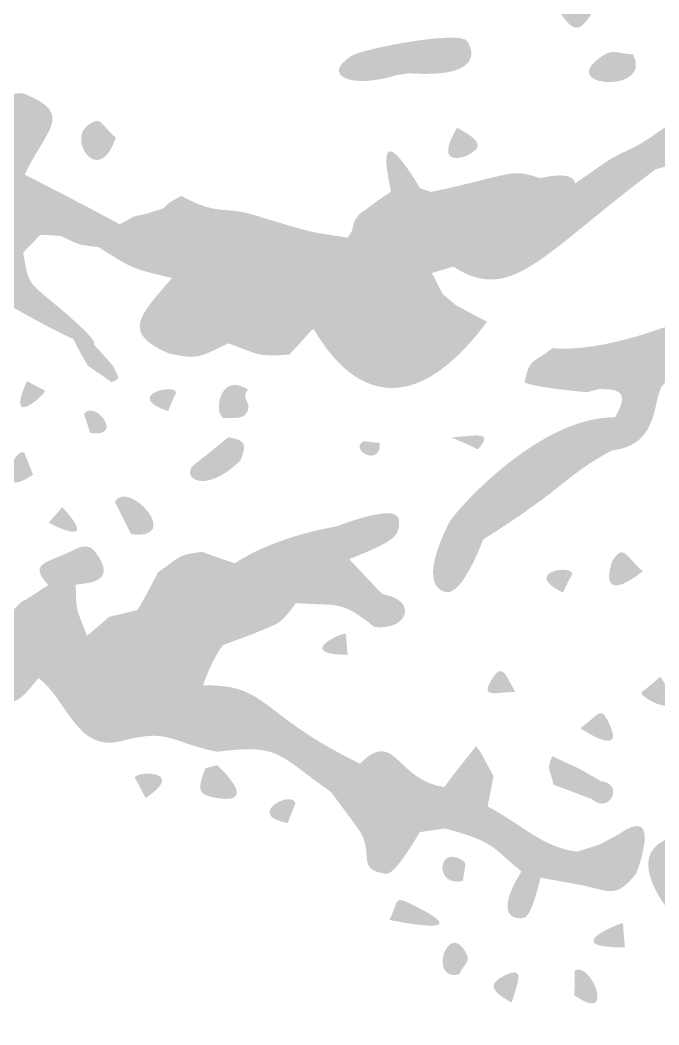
# Model space of a CAD drawing. Header units: millimetres. Extents: x 1061 to 1250, y 28 to 134.
# Drawn here: x 1089.84 to 1098.64, y 57.01 to 70.85 of the extents above; entities that cross this region are included whole.
import ezdxf

# ---------------------------------------------------------------- set-up
doc = ezdxf.new("R2010")
doc.units = ezdxf.units.MM

msp = doc.modelspace()

# ---------------------------------------------------------------- hatches: boundary and pattern name
at = {"true_color": 0x080808, "transparency": 33554687}
h = msp.add_hatch(color=18, dxfattribs=at)
edge = h.paths.add_edge_path(flags=0)
edge.add_spline(control_points=[(1097.807, 71.072), (1097.597, 70.762), (1097.525, 70.601), (1097.313, 70.903), (1097.123, 71.172), (1097.367, 71.512), (1097.807, 71.072)], knot_values=[0, 0, 0, 0, 1, 1, 1, 2, 2, 2, 2], degree=3, periodic=1)
h = msp.add_hatch(color=18, dxfattribs=at)
edge = h.paths.add_edge_path(flags=0)
edge.add_spline(control_points=[(1095.026, 70.088), (1094.404, 69.892), (1093.978, 70.082), (1094.41, 70.355), (1094.562, 70.451), (1095.88, 70.707), (1095.997, 70.562), (1096.043, 70.505), (1096.308, 70.036), (1095.203, 70.114), (1095.203, 70.114), (1095.026, 70.088), (1095.026, 70.088)], knot_values=[0, 0, 0, 0, 1, 1, 1, 2, 2, 2, 3, 3, 3, 4, 4, 4, 4], degree=3, periodic=1)
h = msp.add_hatch(color=18, dxfattribs=at)
edge = h.paths.add_edge_path(flags=0)
edge.add_spline(control_points=[(1098.286, 70.375), (1098.559, 69.844), (1097.323, 69.913), (1097.777, 70.288), (1097.999, 70.472), (1098.01, 70.392), (1098.286, 70.375)], knot_values=[0, 0, 0, 0, 1, 1, 1, 2, 2, 2, 2], degree=3, periodic=1)
h = msp.add_hatch(color=18, dxfattribs=at)
edge = h.paths.add_edge_path(flags=0)
edge.add_spline(control_points=[(1100.356, 69.859), (1100.356, 69.859), (1100.31, 69.595), (1100.31, 69.595), (1099.43, 69.235), (1099.531, 69.044), (1098.597, 68.791), (1098.612, 69.051), (1098.563, 69.032), (1098.317, 69.102), (1099.333, 69.688), (1099.238, 70.2), (1100.356, 69.859)], knot_values=[0, 0, 0, 0, 1, 1, 1, 2, 2, 2, 3, 3, 3, 4, 4, 4, 4], degree=3, periodic=1)
h = msp.add_hatch(color=18, dxfattribs=at)
edge = h.paths.add_edge_path(flags=0)
edge.add_spline(control_points=[(1089.109, 69.438), (1089.691, 69.924), (1089.876, 69.844), (1089.943, 69.815), (1090.579, 69.54), (1090.209, 69.351), (1089.908, 68.718), (1089.682, 68.628), (1089.659, 68.685), (1089.539, 68.46), (1089.539, 68.46), (1089.26, 68.378), (1089.26, 68.378), (1088.634, 68.48), (1088.532, 68.77), (1088.136, 68.247), (1088.007, 68.077), (1087.971, 68.083), (1087.952, 68.086), (1087.789, 68.111), (1087.935, 68.278), (1087.771, 68.304), (1087.771, 68.304), (1087.809, 68.597), (1087.809, 68.597), (1087.809, 68.597), (1087.674, 68.895), (1087.674, 68.895), (1087.674, 68.895), (1087.967, 69.244), (1087.967, 69.244), (1087.967, 69.244), (1088.117, 69.337), (1088.117, 69.337), (1088.505, 69.148), (1089.012, 68.99), (1089.091, 68.965), (1089.091, 68.965), (1089.23, 69.103), (1089.23, 69.103), (1089.299, 69.306), (1089.265, 69.288), (1089.109, 69.438)], knot_values=[0, 0, 0, 0, 1, 1, 1, 2, 2, 2, 3, 3, 3, 4, 4, 4, 5, 5, 5, 6, 6, 6, 7, 7, 7, 8, 8, 8, 9, 9, 9, 10, 10, 10, 11, 11, 11, 12, 12, 12, 13, 13, 13, 14, 14, 14, 14], degree=3, periodic=1)
h = msp.add_hatch(color=18, dxfattribs=at)
edge = h.paths.add_edge_path(flags=0)
edge.add_spline(control_points=[(1095.349, 68.534), (1095.349, 68.534), (1094.953, 68.484), (1094.953, 68.484), (1094.684, 69.686), (1095.334, 68.563), (1095.349, 68.534)], knot_values=[0, 0, 0, 0, 1, 1, 1, 2, 2, 2, 2], degree=3, periodic=1)
h = msp.add_hatch(color=18, dxfattribs=at)
edge = h.paths.add_edge_path(flags=0)
edge.add_spline(control_points=[(1091.163, 69.228), (1090.929, 68.538), (1090.507, 69.19), (1090.766, 69.388), (1090.974, 69.548), (1090.948, 69.404), (1091.163, 69.228)], knot_values=[0, 0, 0, 0, 1, 1, 1, 2, 2, 2, 2], degree=3, periodic=1)
h = msp.add_hatch(color=18, dxfattribs=at)
edge = h.paths.add_edge_path(flags=0)
edge.add_spline(control_points=[(1095.862, 69.366), (1096.143, 69.209), (1096.268, 69.103), (1095.985, 68.976), (1095.955, 68.962), (1095.536, 68.809), (1095.862, 69.366)], knot_values=[0, 0, 0, 0, 1, 1, 1, 2, 2, 2, 2], degree=3, periodic=1)
h = msp.add_hatch(color=18, dxfattribs=at)
edge = h.paths.add_edge_path(flags=0)
edge.add_spline(control_points=[(1098.317, 69.102), (1098.563, 69.032), (1098.612, 69.051), (1098.597, 68.791), (1097.032, 67.629), (1096.62, 66.924), (1095.811, 67.451), (1096.738, 67.885), (1096.683, 67.937), (1097.488, 68.597), (1097.908, 68.88), (1097.869, 68.898), (1098.317, 69.102)], knot_values=[0, 0, 0, 0, 1, 1, 1, 2, 2, 2, 3, 3, 3, 4, 4, 4, 4], degree=3, periodic=1)
h = msp.add_hatch(color=18, dxfattribs=at)
edge = h.paths.add_edge_path(flags=0)
edge.add_spline(control_points=[(1097.488, 68.597), (1096.683, 67.937), (1096.738, 67.885), (1095.811, 67.451), (1095.811, 67.451), (1095.515, 67.363), (1095.515, 67.363), (1095.265, 67.347), (1095.286, 67.332), (1095.057, 67.215), (1095.057, 67.215), (1094.862, 67.498), (1094.862, 67.498), (1094.542, 67.604), (1094.587, 67.627), (1094.354, 67.851), (1094.473, 67.993), (1094.386, 68.019), (1094.508, 68.164), (1094.526, 68.185), (1094.508, 68.164), (1094.779, 68.367), (1094.975, 67.885), (1095.099, 68.08), (1095.339, 68.044), (1095.339, 68.044), (1095.573, 67.996), (1095.573, 67.996), (1095.573, 67.996), (1095.84, 68.12), (1095.84, 68.12), (1096.255, 68.336), (1096.278, 68.233), (1096.672, 68.447), (1096.672, 68.447), (1096.837, 68.544), (1096.837, 68.544), (1096.837, 68.544), (1097.001, 68.668), (1097.001, 68.668), (1097.501, 68.786), (1097.479, 68.599), (1097.488, 68.597)], knot_values=[0, 0, 0, 0, 1, 1, 1, 2, 2, 2, 3, 3, 3, 4, 4, 4, 5, 5, 5, 6, 6, 6, 7, 7, 7, 8, 8, 8, 9, 9, 9, 10, 10, 10, 11, 11, 11, 12, 12, 12, 13, 13, 13, 14, 14, 14, 14], degree=3, periodic=1)
h = msp.add_hatch(color=18, dxfattribs=at)
edge = h.paths.add_edge_path(flags=0)
edge.add_spline(control_points=[(1095.501, 68.479), (1096.614, 68.714), (1096.601, 68.816), (1097.001, 68.668), (1097.001, 68.668), (1096.837, 68.544), (1096.837, 68.544), (1096.837, 68.544), (1096.672, 68.447), (1096.672, 68.447), (1096.278, 68.233), (1096.255, 68.336), (1095.84, 68.12), (1095.84, 68.12), (1095.573, 67.996), (1095.573, 67.996), (1095.573, 67.996), (1095.339, 68.044), (1095.339, 68.044), (1095.339, 68.044), (1095.501, 68.479), (1095.501, 68.479)], knot_values=[0, 0, 0, 0, 1, 1, 1, 2, 2, 2, 3, 3, 3, 4, 4, 4, 5, 5, 5, 6, 6, 6, 7, 7, 7, 7], degree=3, periodic=1)
h = msp.add_hatch(color=18, dxfattribs=at)
edge = h.paths.add_edge_path(flags=0)
edge.add_spline(control_points=[(1089.908, 68.718), (1090.013, 68.665), (1090.567, 68.385), (1091.22, 68.033), (1091.22, 68.033), (1091.413, 67.953), (1091.413, 67.953), (1091.194, 67.767), (1091.217, 67.727), (1090.921, 67.721), (1090.651, 67.752), (1090.678, 67.742), (1090.405, 67.874), (1090.259, 67.98), (1090.266, 67.983), (1090.124, 67.889), (1090.124, 67.889), (1089.888, 67.645), (1089.888, 67.645), (1089.888, 67.645), (1089.63, 67.654), (1089.63, 67.654), (1089.63, 67.654), (1089.56, 67.703), (1089.56, 67.703), (1089.56, 67.742), (1089.546, 67.732), (1089.494, 68.19), (1089.492, 68.211), (1089.494, 68.19), (1089.539, 68.46), (1089.659, 68.685), (1089.682, 68.628), (1089.908, 68.718)], knot_values=[0, 0, 0, 0, 1, 1, 1, 2, 2, 2, 3, 3, 3, 4, 4, 4, 5, 5, 5, 6, 6, 6, 7, 7, 7, 8, 8, 8, 9, 9, 9, 10, 10, 10, 11, 11, 11, 11], degree=3, periodic=1)
h = msp.add_hatch(color=18, dxfattribs=at)
edge = h.paths.add_edge_path(flags=0)
edge.add_spline(control_points=[(1095.349, 68.534), (1095.349, 68.534), (1095.501, 68.479), (1095.501, 68.479), (1095.501, 68.479), (1095.339, 68.044), (1095.339, 68.044), (1095.099, 68.08), (1094.975, 67.885), (1094.779, 68.367), (1094.779, 68.367), (1094.953, 68.484), (1094.953, 68.484), (1094.953, 68.484), (1095.349, 68.534), (1095.349, 68.534)], knot_values=[0, 0, 0, 0, 1, 1, 1, 2, 2, 2, 3, 3, 3, 4, 4, 4, 5, 5, 5, 5], degree=3, periodic=1)
h = msp.add_hatch(color=18, dxfattribs=at)
edge = h.paths.add_edge_path(flags=0)
edge.add_spline(control_points=[(1091.22, 68.033), (1091.22, 68.033), (1091.408, 68.14), (1091.408, 68.14), (1091.408, 68.14), (1091.572, 68.176), (1091.572, 68.176), (1091.572, 68.176), (1091.814, 68.251), (1091.814, 68.251), (1091.814, 68.251), (1091.901, 68.334), (1091.901, 68.334), (1091.901, 68.334), (1092.066, 68.426), (1092.066, 68.426), (1092.609, 68.123), (1092.647, 68.319), (1093.215, 68.115), (1093.79, 67.947), (1093.76, 67.935), (1094.354, 67.851), (1094.587, 67.627), (1094.542, 67.604), (1094.862, 67.498), (1094.862, 67.498), (1095.057, 67.215), (1095.057, 67.215), (1094.665, 67.184), (1094.704, 67.135), (1094.361, 66.942), (1094.041, 66.91), (1093.433, 66.854), (1093.353, 66.846), (1093.114, 66.931), (1093.117, 66.924), (1093.071, 66.956), (1093.071, 66.956), (1093.01, 67.036), (1093.01, 67.036), (1093.01, 67.036), (1092.937, 67.29), (1092.937, 67.29), (1092.287, 67.693), (1092.349, 67.781), (1091.413, 67.953), (1091.413, 67.953), (1091.22, 68.033), (1091.22, 68.033)], knot_values=[0, 0, 0, 0, 1, 1, 1, 2, 2, 2, 3, 3, 3, 4, 4, 4, 5, 5, 5, 6, 6, 6, 7, 7, 7, 8, 8, 8, 9, 9, 9, 10, 10, 10, 11, 11, 11, 12, 12, 12, 13, 13, 13, 14, 14, 14, 15, 15, 15, 16, 16, 16, 16], degree=3, periodic=1)
h = msp.add_hatch(color=18, dxfattribs=at)
edge = h.paths.add_edge_path(flags=0)
edge.add_spline(control_points=[(1090.124, 67.889), (1090.266, 67.983), (1090.259, 67.98), (1090.405, 67.874), (1090.405, 67.874), (1090.124, 67.889), (1090.124, 67.889)], knot_values=[0, 0, 0, 0, 1, 1, 1, 2, 2, 2, 2], degree=3, periodic=1)
h = msp.add_hatch(color=18, dxfattribs=at)
edge = h.paths.add_edge_path(flags=0)
edge.add_spline(control_points=[(1091.413, 67.953), (1092.349, 67.781), (1092.287, 67.693), (1092.937, 67.29), (1092.937, 67.29), (1093.01, 67.036), (1093.01, 67.036), (1093.01, 67.036), (1093.071, 66.956), (1093.071, 66.956), (1093.071, 66.956), (1092.572, 66.603), (1092.572, 66.603), (1092.37, 66.761), (1092.396, 66.74), (1092.185, 66.909), (1092.079, 67.121), (1092.109, 67.118), (1091.939, 67.294), (1091.373, 67.425), (1091.4, 67.422), (1090.921, 67.721), (1091.217, 67.727), (1091.194, 67.767), (1091.413, 67.953)], knot_values=[0, 0, 0, 0, 1, 1, 1, 2, 2, 2, 3, 3, 3, 4, 4, 4, 5, 5, 5, 6, 6, 6, 7, 7, 7, 8, 8, 8, 8], degree=3, periodic=1)
h = msp.add_hatch(color=18, dxfattribs=at)
edge = h.paths.add_edge_path(flags=0)
edge.add_spline(control_points=[(1089.63, 67.654), (1089.63, 67.654), (1089.888, 67.645), (1089.888, 67.645), (1089.957, 67.229), (1089.953, 67.241), (1090.278, 66.973), (1091.91, 65.624), (1089.656, 66.942), (1089.61, 66.969), (1089.61, 66.969), (1089.572, 67.059), (1089.572, 67.059), (1089.594, 67.381), (1089.612, 67.35), (1089.63, 67.654)], knot_values=[0, 0, 0, 0, 1, 1, 1, 2, 2, 2, 3, 3, 3, 4, 4, 4, 5, 5, 5, 5], degree=3, periodic=1)
h = msp.add_hatch(color=18, dxfattribs=at)
edge = h.paths.add_edge_path(flags=0)
edge.add_spline(control_points=[(1091.125, 66.082), (1091.125, 66.082), (1091.103, 65.859), (1091.103, 65.859), (1090.772, 66.097), (1090.788, 66.069), (1090.772, 66.097), (1090.052, 67.325), (1091.109, 66.106), (1091.125, 66.082)], knot_values=[0, 0, 0, 0, 1, 1, 1, 2, 2, 2, 3, 3, 3, 3], degree=3, periodic=1)
h = msp.add_hatch(color=18, dxfattribs=at)
edge = h.paths.add_edge_path(flags=0)
edge.add_spline(control_points=[(1091.939, 67.294), (1092.109, 67.118), (1092.079, 67.121), (1092.185, 66.909), (1091.979, 66.53), (1091.993, 66.562), (1091.979, 66.53), (1091.916, 66.388), (1091.966, 66.399), (1091.901, 66.252), (1091.247, 66.532), (1091.468, 66.76), (1091.939, 67.294)], knot_values=[0, 0, 0, 0, 1, 1, 1, 2, 2, 2, 3, 3, 3, 4, 4, 4, 4], degree=3, periodic=1)
h = msp.add_hatch(color=18, dxfattribs=at)
edge = h.paths.add_edge_path(flags=0)
edge.add_spline(control_points=[(1095.515, 67.363), (1095.515, 67.363), (1095.663, 67.075), (1095.663, 67.075), (1095.663, 67.075), (1095.511, 66.925), (1095.511, 66.925), (1095.184, 66.913), (1095.167, 66.92), (1095.057, 67.215), (1095.286, 67.332), (1095.265, 67.347), (1095.515, 67.363)], knot_values=[0, 0, 0, 0, 1, 1, 1, 2, 2, 2, 3, 3, 3, 4, 4, 4, 4], degree=3, periodic=1)
h = msp.add_hatch(color=18, dxfattribs=at)
edge = h.paths.add_edge_path(flags=0)
edge.add_spline(control_points=[(1097.173, 66.327), (1097.333, 66.315), (1097.914, 66.271), (1099.134, 66.775), (1100.617, 67.388), (1098.786, 65.903), (1098.724, 65.852), (1098.523, 65.689), (1098.707, 65), (1097.988, 64.917), (1097.981, 65.156), (1097.973, 65.13), (1098.038, 65.376), (1098.264, 65.758), (1098.045, 65.761), (1097.82, 65.764), (1097.82, 65.764), (1097.651, 65.721), (1097.651, 65.721), (1097.005, 65.781), (1096.858, 65.831), (1096.792, 65.853), (1096.852, 66.197), (1096.925, 66.123), (1097.173, 66.327)], knot_values=[0, 0, 0, 0, 1, 1, 1, 2, 2, 2, 3, 3, 3, 4, 4, 4, 5, 5, 5, 6, 6, 6, 7, 7, 7, 8, 8, 8, 8], degree=3, periodic=1)
h = msp.add_hatch(color=18, dxfattribs=at)
edge = h.paths.add_edge_path(flags=0)
edge.add_spline(control_points=[(1095.057, 67.215), (1095.167, 66.92), (1095.184, 66.913), (1095.511, 66.925), (1095.511, 66.925), (1095.515, 66.54), (1095.515, 66.54), (1094.908, 66.671), (1094.902, 66.581), (1094.361, 66.942), (1094.704, 67.135), (1094.665, 67.184), (1095.057, 67.215)], knot_values=[0, 0, 0, 0, 1, 1, 1, 2, 2, 2, 3, 3, 3, 4, 4, 4, 4], degree=3, periodic=1)
for points in [[(1095.663, 67.075), (1095.849, 66.917), (1095.515, 66.54), (1095.511, 66.925)], [(1092.35, 63.521), (1092.798, 63.364), (1092.691, 63.098), (1092.358, 62.874), (1092.25, 62.936), (1092.165, 63.065), (1092.29, 63.249)]]:
    msp.add_hatch(color=18, dxfattribs=at).paths.add_polyline_path(points, flags=0)
h = msp.add_hatch(color=18, dxfattribs=at)
edge = h.paths.add_edge_path(flags=0)
edge.add_spline(control_points=[(1092.185, 66.909), (1092.396, 66.74), (1092.37, 66.761), (1092.572, 66.603), (1092.572, 66.603), (1092.717, 66.394), (1092.717, 66.394), (1092.317, 66.219), (1092.34, 66.162), (1091.901, 66.252), (1091.966, 66.399), (1091.916, 66.388), (1091.979, 66.53), (1091.993, 66.562), (1091.979, 66.53), (1092.185, 66.909)], knot_values=[0, 0, 0, 0, 1, 1, 1, 2, 2, 2, 3, 3, 3, 4, 4, 4, 5, 5, 5, 5], degree=3, periodic=1)
h = msp.add_hatch(color=18, dxfattribs=at)
edge = h.paths.add_edge_path(flags=0)
edge.add_spline(control_points=[(1093.071, 66.956), (1093.117, 66.924), (1093.114, 66.931), (1093.353, 66.846), (1093.436, 66.685), (1093.419, 66.693), (1093.554, 66.24), (1093.121, 66.208), (1093.136, 66.237), (1092.717, 66.394), (1092.717, 66.394), (1092.572, 66.603), (1092.572, 66.603), (1092.572, 66.603), (1093.071, 66.956), (1093.071, 66.956)], knot_values=[0, 0, 0, 0, 1, 1, 1, 2, 2, 2, 3, 3, 3, 4, 4, 4, 5, 5, 5, 5], degree=3, periodic=1)
h = msp.add_hatch(color=18, dxfattribs=at)
edge = h.paths.add_edge_path(flags=0)
edge.add_spline(control_points=[(1093.353, 66.846), (1093.433, 66.854), (1094.041, 66.91), (1094.361, 66.942), (1094.902, 66.581), (1094.908, 66.671), (1095.515, 66.54), (1095.515, 66.54), (1095.849, 66.917), (1095.849, 66.917), (1095.849, 66.917), (1096.275, 66.691), (1096.275, 66.691), (1094.783, 64.692), (1093.912, 66.602), (1093.883, 66.591), (1093.847, 66.578), (1093.859, 66.565), (1093.554, 66.24), (1093.419, 66.693), (1093.436, 66.685), (1093.353, 66.846)], knot_values=[0, 0, 0, 0, 1, 1, 1, 2, 2, 2, 3, 3, 3, 4, 4, 4, 5, 5, 5, 6, 6, 6, 7, 7, 7, 7], degree=3, periodic=1)
h = msp.add_hatch(color=18, dxfattribs=at)
edge = h.paths.add_edge_path(flags=0)
edge.add_spline(control_points=[(1091.125, 66.082), (1091.184, 65.942), (1091.252, 65.911), (1091.103, 65.859), (1091.103, 65.859), (1091.125, 66.082), (1091.125, 66.082)], knot_values=[0, 0, 0, 0, 1, 1, 1, 2, 2, 2, 2], degree=3, periodic=1)
h = msp.add_hatch(color=18, dxfattribs=at)
edge = h.paths.add_edge_path(flags=0)
edge.add_spline(control_points=[(1092.985, 65.758), (1092.861, 65.609), (1093.079, 65.574), (1092.945, 65.413), (1092.931, 65.395), (1092.899, 65.356), (1092.66, 65.365), (1092.504, 65.372), (1092.569, 66.024), (1092.985, 65.758)], knot_values=[0, 0, 0, 0, 1, 1, 1, 2, 2, 2, 3, 3, 3, 3], degree=3, periodic=1)
h = msp.add_hatch(color=18, dxfattribs=at)
edge = h.paths.add_edge_path(flags=0)
edge.add_spline(control_points=[(1089.94, 65.873), (1090.185, 65.737), (1090.182, 65.76), (1090.185, 65.737), (1090.192, 65.692), (1089.627, 65.185), (1089.94, 65.873)], knot_values=[0, 0, 0, 0, 1, 1, 1, 2, 2, 2, 2], degree=3, periodic=1)
h = msp.add_hatch(color=18, dxfattribs=at)
edge = h.paths.add_edge_path(flags=0)
edge.add_spline(control_points=[(1091.883, 65.46), (1091.272, 65.669), (1091.942, 65.838), (1091.989, 65.727), (1091.998, 65.706), (1091.989, 65.727), (1091.883, 65.46)], knot_values=[0, 0, 0, 0, 1, 1, 1, 2, 2, 2, 2], degree=3, periodic=1)
h = msp.add_hatch(color=18, dxfattribs=at)
edge = h.paths.add_edge_path(flags=0)
edge.add_spline(control_points=[(1090.808, 65.161), (1090.73, 65.431), (1090.716, 65.414), (1090.73, 65.431), (1090.883, 65.612), (1091.29, 65.086), (1090.808, 65.161)], knot_values=[0, 0, 0, 0, 1, 1, 1, 2, 2, 2, 2], degree=3, periodic=1)
h = msp.add_hatch(color=18, dxfattribs=at)
edge = h.paths.add_edge_path(flags=0)
edge.add_spline(control_points=[(1098.038, 65.376), (1097.973, 65.13), (1097.981, 65.156), (1097.988, 64.917), (1097.337, 64.565), (1097.394, 64.433), (1096.221, 63.692), (1096.221, 63.692), (1095.748, 63.917), (1095.748, 63.917), (1095.79, 64.027), (1096.958, 65.385), (1098.038, 65.376)], knot_values=[0, 0, 0, 0, 1, 1, 1, 2, 2, 2, 3, 3, 3, 4, 4, 4, 4], degree=3, periodic=1)
h = msp.add_hatch(color=18, dxfattribs=at)
edge = h.paths.add_edge_path(flags=0)
edge.add_spline(control_points=[(1095.782, 65.098), (1096.109, 65.117), (1096.374, 65.198), (1096.16, 64.945), (1096.139, 64.92), (1096.16, 64.945), (1095.782, 65.098)], knot_values=[0, 0, 0, 0, 1, 1, 1, 2, 2, 2, 2], degree=3, periodic=1)
h = msp.add_hatch(color=18, dxfattribs=at)
edge = h.paths.add_edge_path(flags=0)
edge.add_spline(control_points=[(1092.713, 65.101), (1092.726, 64.888), (1092.7, 64.875), (1092.878, 64.779), (1092.359, 64.275), (1092.043, 64.571), (1092.247, 64.728), (1092.484, 64.91), (1092.453, 64.893), (1092.713, 65.101)], knot_values=[0, 0, 0, 0, 1, 1, 1, 2, 2, 2, 3, 3, 3, 3], degree=3, periodic=1)
h = msp.add_hatch(color=18, dxfattribs=at)
edge = h.paths.add_edge_path(flags=0)
edge.add_spline(control_points=[(1092.713, 65.101), (1092.955, 65.057), (1092.968, 65.011), (1092.878, 64.779), (1092.7, 64.875), (1092.726, 64.888), (1092.713, 65.101)], knot_values=[0, 0, 0, 0, 1, 1, 1, 2, 2, 2, 2], degree=3, periodic=1)
h = msp.add_hatch(color=18, dxfattribs=at)
edge = h.paths.add_edge_path(flags=0)
edge.add_spline(control_points=[(1094.797, 65.023), (1094.821, 64.69), (1094.381, 64.91), (1094.564, 65.042), (1094.58, 65.053), (1094.564, 65.042), (1094.797, 65.023)], knot_values=[0, 0, 0, 0, 1, 1, 1, 2, 2, 2, 2], degree=3, periodic=1)
h = msp.add_hatch(color=18, dxfattribs=at)
edge = h.paths.add_edge_path(flags=0)
edge.add_spline(control_points=[(1090.023, 64.586), (1089.465, 64.197), (1089.755, 64.979), (1089.903, 64.887), (1089.903, 64.887), (1090.023, 64.586), (1090.023, 64.586)], knot_values=[0, 0, 0, 0, 1, 1, 1, 2, 2, 2, 2], degree=3, periodic=1)
h = msp.add_hatch(color=18, dxfattribs=at)
edge = h.paths.add_edge_path(flags=0)
edge.add_spline(control_points=[(1091.373, 63.764), (1091.373, 63.764), (1091.149, 64.212), (1091.149, 64.212), (1091.34, 64.53), (1092.103, 63.677), (1091.373, 63.764)], knot_values=[0, 0, 0, 0, 1, 1, 1, 2, 2, 2, 2], degree=3, periodic=1)
h = msp.add_hatch(color=18, dxfattribs=at)
edge = h.paths.add_edge_path(flags=0)
edge.add_spline(control_points=[(1090.424, 64.14), (1090.972, 63.541), (1090.252, 63.911), (1090.247, 63.921), (1090.238, 63.941), (1090.247, 63.921), (1090.424, 64.14)], knot_values=[0, 0, 0, 0, 1, 1, 1, 2, 2, 2, 2], degree=3, periodic=1)
h = msp.add_hatch(color=18, dxfattribs=at)
edge = h.paths.add_edge_path(flags=0)
edge.add_spline(control_points=[(1094.2, 63.872), (1095.053, 64.193), (1095.061, 64.005), (1095.063, 63.935), (1095.073, 63.703), (1094.913, 63.643), (1094.378, 63.421), (1094.378, 63.421), (1094.15, 63.48), (1094.15, 63.48), (1094.203, 63.688), (1094.207, 63.668), (1094.2, 63.872)], knot_values=[0, 0, 0, 0, 1, 1, 1, 2, 2, 2, 3, 3, 3, 4, 4, 4, 4], degree=3, periodic=1)
h = msp.add_hatch(color=18, dxfattribs=at)
edge = h.paths.add_edge_path(flags=0)
edge.add_spline(control_points=[(1094.2, 63.872), (1094.207, 63.668), (1094.203, 63.688), (1094.15, 63.48), (1093.732, 63.238), (1093.554, 63.31), (1093.64, 62.816), (1093.417, 62.496), (1093.397, 62.544), (1093.06, 62.394), (1092.996, 62.56), (1092.997, 62.538), (1092.691, 63.098), (1092.691, 63.098), (1092.798, 63.364), (1092.798, 63.364), (1093.36, 63.729), (1094.083, 63.852), (1094.2, 63.872)], knot_values=[0, 0, 0, 0, 1, 1, 1, 2, 2, 2, 3, 3, 3, 4, 4, 4, 5, 5, 5, 6, 6, 6, 6], degree=3, periodic=1)
h = msp.add_hatch(color=18, dxfattribs=at)
edge = h.paths.add_edge_path(flags=0)
edge.add_spline(control_points=[(1095.748, 63.917), (1095.748, 63.917), (1096.221, 63.692), (1096.221, 63.692), (1096.195, 63.625), (1095.92, 62.892), (1095.693, 62.97), (1095.622, 62.995), (1095.339, 63.093), (1095.748, 63.917)], knot_values=[0, 0, 0, 0, 1, 1, 1, 2, 2, 2, 3, 3, 3, 3], degree=3, periodic=1)
h = msp.add_hatch(color=18, dxfattribs=at)
edge = h.paths.add_edge_path(flags=0)
edge.add_spline(control_points=[(1090.234, 63.066), (1089.937, 63.382), (1090.235, 63.364), (1090.597, 63.556), (1090.616, 63.566), (1090.776, 63.651), (1090.866, 63.538), (1091.247, 63.06), (1090.685, 63.097), (1090.612, 63.067), (1090.612, 63.067), (1090.234, 63.066), (1090.234, 63.066)], knot_values=[0, 0, 0, 0, 1, 1, 1, 2, 2, 2, 3, 3, 3, 4, 4, 4, 4], degree=3, periodic=1)
h = msp.add_hatch(color=18, dxfattribs=at)
edge = h.paths.add_edge_path(flags=0)
edge.add_spline(control_points=[(1098.419, 63.254), (1097.77, 62.749), (1097.985, 63.38), (1098.005, 63.409), (1098.166, 63.643), (1098.186, 63.451), (1098.419, 63.254)], knot_values=[0, 0, 0, 0, 1, 1, 1, 2, 2, 2, 2], degree=3, periodic=1)
h = msp.add_hatch(color=18, dxfattribs=at)
edge = h.paths.add_edge_path(flags=0)
edge.add_spline(control_points=[(1092.35, 63.521), (1092.35, 63.521), (1092.29, 63.249), (1092.29, 63.249), (1092.29, 63.249), (1092.165, 63.065), (1092.165, 63.065), (1092.165, 63.065), (1092.25, 62.936), (1092.25, 62.936), (1092.084, 62.588), (1092.103, 62.617), (1092.071, 62.581), (1091.732, 62.383), (1091.703, 62.432), (1091.462, 62.721), (1091.481, 62.765), (1091.488, 62.745), (1091.746, 63.243), (1092.047, 63.445), (1092.002, 63.482), (1092.35, 63.521)], knot_values=[0, 0, 0, 0, 1, 1, 1, 2, 2, 2, 3, 3, 3, 4, 4, 4, 5, 5, 5, 6, 6, 6, 7, 7, 7, 7], degree=3, periodic=1)
h = msp.add_hatch(color=18, dxfattribs=at)
edge = h.paths.add_edge_path(flags=0)
edge.add_spline(control_points=[(1094.15, 63.48), (1094.15, 63.48), (1094.378, 63.421), (1094.378, 63.421), (1094.796, 62.979), (1094.787, 62.974), (1094.858, 62.933), (1094.858, 62.933), (1094.722, 62.487), (1094.722, 62.487), (1094.257, 62.864), (1094.233, 62.773), (1093.64, 62.816), (1093.554, 63.31), (1093.732, 63.238), (1094.15, 63.48)], knot_values=[0, 0, 0, 0, 1, 1, 1, 2, 2, 2, 3, 3, 3, 4, 4, 4, 5, 5, 5, 5], degree=3, periodic=1)
h = msp.add_hatch(color=18, dxfattribs=at)
edge = h.paths.add_edge_path(flags=0)
edge.add_spline(control_points=[(1097.321, 62.961), (1096.767, 63.228), (1097.391, 63.347), (1097.444, 63.231), (1097.454, 63.209), (1097.444, 63.231), (1097.321, 62.961)], knot_values=[0, 0, 0, 0, 1, 1, 1, 2, 2, 2, 2], degree=3, periodic=1)
h = msp.add_hatch(color=18, dxfattribs=at)
edge = h.paths.add_edge_path(flags=0)
edge.add_spline(control_points=[(1090.234, 63.066), (1090.234, 63.066), (1090.612, 63.067), (1090.612, 63.067), (1090.613, 62.687), (1090.633, 62.718), (1090.767, 62.366), (1090.282, 62.297), (1090.285, 62.298), (1090.243, 62.292), (1090.166, 62.279), (1090.186, 62.257), (1090.094, 62.243), (1090.094, 62.243), (1089.992, 62.44), (1089.992, 62.44), (1089.992, 62.44), (1089.922, 62.862), (1089.922, 62.862), (1089.922, 62.862), (1090.234, 63.066), (1090.234, 63.066)], knot_values=[0, 0, 0, 0, 1, 1, 1, 2, 2, 2, 3, 3, 3, 4, 4, 4, 5, 5, 5, 6, 6, 6, 7, 7, 7, 7], degree=3, periodic=1)
h = msp.add_hatch(color=18, dxfattribs=at)
edge = h.paths.add_edge_path(flags=0)
edge.add_spline(control_points=[(1092.691, 63.098), (1092.997, 62.538), (1092.996, 62.56), (1093.06, 62.394), (1093.06, 62.394), (1092.637, 62.237), (1092.637, 62.237), (1092.239, 62.256), (1092.252, 62.251), (1091.913, 62.044), (1091.328, 61.92), (1091.377, 62.121), (1091.071, 62.627), (1091.071, 62.627), (1091.462, 62.721), (1091.462, 62.721), (1091.703, 62.432), (1091.732, 62.383), (1092.071, 62.581), (1092.349, 62.576), (1092.438, 62.592), (1092.358, 62.874), (1092.358, 62.874), (1092.691, 63.098), (1092.691, 63.098)], knot_values=[0, 0, 0, 0, 1, 1, 1, 2, 2, 2, 3, 3, 3, 4, 4, 4, 5, 5, 5, 6, 6, 6, 7, 7, 7, 8, 8, 8, 8], degree=3, periodic=1)
h = msp.add_hatch(color=18, dxfattribs=at)
edge = h.paths.add_edge_path(flags=0)
edge.add_spline(control_points=[(1089.922, 62.862), (1089.922, 62.862), (1089.992, 62.44), (1089.992, 62.44), (1089.642, 62.083), (1089.326, 61.752), (1089.268, 61.692), (1089.025, 61.64), (1088.927, 61.336), (1088.659, 61.774), (1089.555, 62.338), (1089.752, 62.816), (1089.922, 62.862)], knot_values=[0, 0, 0, 0, 1, 1, 1, 2, 2, 2, 3, 3, 3, 4, 4, 4, 4], degree=3, periodic=1)
h = msp.add_hatch(color=18, dxfattribs=at)
edge = h.paths.add_edge_path(flags=0)
edge.add_spline(control_points=[(1092.25, 62.936), (1092.25, 62.936), (1092.358, 62.874), (1092.358, 62.874), (1092.438, 62.592), (1092.349, 62.576), (1092.071, 62.581), (1092.103, 62.617), (1092.084, 62.588), (1092.25, 62.936)], knot_values=[0, 0, 0, 0, 1, 1, 1, 2, 2, 2, 3, 3, 3, 3], degree=3, periodic=1)
h = msp.add_hatch(color=18, dxfattribs=at)
edge = h.paths.add_edge_path(flags=0)
edge.add_spline(control_points=[(1094.858, 62.933), (1095.321, 62.85), (1095.187, 62.435), (1094.722, 62.487), (1094.722, 62.487), (1094.858, 62.933), (1094.858, 62.933)], knot_values=[0, 0, 0, 0, 1, 1, 1, 2, 2, 2, 2], degree=3, periodic=1)
h = msp.add_hatch(color=18, dxfattribs=at)
edge = h.paths.add_edge_path(flags=0)
edge.add_spline(control_points=[(1091.071, 62.627), (1091.377, 62.121), (1091.328, 61.92), (1091.913, 62.044), (1092.138, 61.796), (1092.083, 61.732), (1092.364, 61.683), (1093.277, 61.698), (1093.11, 61.293), (1094.524, 60.605), (1094.524, 60.605), (1094.124, 60.216), (1094.124, 60.216), (1093.394, 60.725), (1093.43, 60.883), (1092.56, 60.768), (1091.886, 60.905), (1091.916, 61.094), (1091.244, 60.917), (1090.625, 60.753), (1090.505, 61.473), (1090.099, 61.785), (1090.074, 62.124), (1090.054, 62.109), (1090.094, 62.243), (1090.186, 62.257), (1090.166, 62.279), (1090.243, 62.292), (1090.285, 62.298), (1090.282, 62.297), (1090.767, 62.366), (1090.789, 62.39), (1090.79, 62.38), (1091.071, 62.627)], knot_values=[0, 0, 0, 0, 1, 1, 1, 2, 2, 2, 3, 3, 3, 4, 4, 4, 5, 5, 5, 6, 6, 6, 7, 7, 7, 8, 8, 8, 9, 9, 9, 10, 10, 10, 11, 11, 11, 11], degree=3, periodic=1)
h = msp.add_hatch(color=18, dxfattribs=at)
edge = h.paths.add_edge_path(flags=0)
edge.add_spline(control_points=[(1089.992, 62.44), (1089.992, 62.44), (1090.094, 62.243), (1090.094, 62.243), (1090.054, 62.109), (1090.074, 62.124), (1090.099, 61.785), (1089.801, 61.414), (1089.714, 61.314), (1089.268, 61.692), (1089.326, 61.752), (1089.642, 62.083), (1089.992, 62.44)], knot_values=[0, 0, 0, 0, 1, 1, 1, 2, 2, 2, 3, 3, 3, 4, 4, 4, 4], degree=3, periodic=1)
h = msp.add_hatch(color=18, dxfattribs=at)
edge = h.paths.add_edge_path(flags=0)
edge.add_spline(control_points=[(1094.356, 62.103), (1093.606, 62.109), (1094.292, 62.421), (1094.325, 62.393), (1094.342, 62.378), (1094.325, 62.393), (1094.356, 62.103)], knot_values=[0, 0, 0, 0, 1, 1, 1, 2, 2, 2, 2], degree=3, periodic=1)
h = msp.add_hatch(color=18, dxfattribs=at)
edge = h.paths.add_edge_path(flags=0)
edge.add_spline(control_points=[(1092.637, 62.237), (1092.474, 62.014), (1092.38, 61.73), (1092.364, 61.683), (1092.083, 61.732), (1092.138, 61.796), (1091.913, 62.044), (1092.252, 62.251), (1092.239, 62.256), (1092.637, 62.237)], knot_values=[0, 0, 0, 0, 1, 1, 1, 2, 2, 2, 3, 3, 3, 3], degree=3, periodic=1)
h = msp.add_hatch(color=18, dxfattribs=at)
edge = h.paths.add_edge_path(flags=0)
edge.add_spline(control_points=[(1096.663, 61.593), (1096.39, 61.587), (1096.182, 61.502), (1096.336, 61.759), (1096.484, 62.005), (1096.525, 61.837), (1096.663, 61.593)], knot_values=[0, 0, 0, 0, 1, 1, 1, 2, 2, 2, 2], degree=3, periodic=1)
h = msp.add_hatch(color=18, dxfattribs=at)
edge = h.paths.add_edge_path(flags=0)
edge.add_spline(control_points=[(1098.661, 61.802), (1099.137, 61.124), (1098.407, 61.492), (1098.402, 61.575), (1098.4, 61.602), (1098.402, 61.575), (1098.661, 61.802)], knot_values=[0, 0, 0, 0, 1, 1, 1, 2, 2, 2, 2], degree=3, periodic=1)
h = msp.add_hatch(color=18, dxfattribs=at)
edge = h.paths.add_edge_path(flags=0)
edge.add_spline(control_points=[(1097.558, 61.094), (1097.805, 61.266), (1097.833, 61.388), (1097.923, 61.221), (1098.239, 60.636), (1097.584, 61.076), (1097.558, 61.094)], knot_values=[0, 0, 0, 0, 1, 1, 1, 2, 2, 2, 2], degree=3, periodic=1)
h = msp.add_hatch(color=18, dxfattribs=at)
edge = h.paths.add_edge_path(flags=0)
edge.add_spline(control_points=[(1094.524, 60.605), (1095.019, 61.099), (1095.01, 60.38), (1095.688, 60.281), (1095.688, 60.281), (1095.867, 60.103), (1095.867, 60.103), (1095.753, 59.889), (1095.761, 59.906), (1095.753, 59.889), (1095.704, 59.789), (1095.736, 59.795), (1095.695, 59.712), (1095.695, 59.712), (1095.349, 59.662), (1095.349, 59.662), (1095.282, 59.669), (1094.861, 59.712), (1094.507, 59.7), (1094.507, 59.7), (1094.124, 60.216), (1094.124, 60.216), (1094.124, 60.216), (1094.524, 60.605), (1094.524, 60.605)], knot_values=[0, 0, 0, 0, 1, 1, 1, 2, 2, 2, 3, 3, 3, 4, 4, 4, 5, 5, 5, 6, 6, 6, 7, 7, 7, 8, 8, 8, 8], degree=3, periodic=1)
h = msp.add_hatch(color=18, dxfattribs=at)
edge = h.paths.add_edge_path(flags=0)
edge.add_spline(control_points=[(1096.125, 60.845), (1096.226, 60.709), (1096.203, 60.729), (1096.364, 60.429), (1096.364, 60.429), (1096.283, 60.016), (1096.283, 60.016), (1096.283, 60.016), (1095.867, 60.103), (1095.867, 60.103), (1095.867, 60.103), (1095.688, 60.281), (1095.688, 60.281), (1095.777, 60.417), (1096.089, 60.801), (1096.125, 60.845)], knot_values=[0, 0, 0, 0, 1, 1, 1, 2, 2, 2, 3, 3, 3, 4, 4, 4, 5, 5, 5, 5], degree=3, periodic=1)
h = msp.add_hatch(color=18, dxfattribs=at)
edge = h.paths.add_edge_path(flags=0)
edge.add_spline(control_points=[(1097.172, 60.707), (1097.525, 60.54), (1097.504, 60.568), (1097.839, 60.364), (1097.839, 60.364), (1097.718, 60.117), (1097.718, 60.117), (1097.718, 60.117), (1097.19, 60.315), (1097.19, 60.315), (1097.147, 60.529), (1097.086, 60.514), (1097.172, 60.707)], knot_values=[0, 0, 0, 0, 1, 1, 1, 2, 2, 2, 3, 3, 3, 4, 4, 4, 4], degree=3, periodic=1)
h = msp.add_hatch(color=18, dxfattribs=at)
edge = h.paths.add_edge_path(flags=0)
edge.add_spline(control_points=[(1091.574, 60.133), (1091.574, 60.133), (1091.422, 60.417), (1091.422, 60.417), (1091.482, 60.51), (1092.136, 60.502), (1091.574, 60.133)], knot_values=[0, 0, 0, 0, 1, 1, 1, 2, 2, 2, 2], degree=3, periodic=1)
h = msp.add_hatch(color=18, dxfattribs=at)
edge = h.paths.add_edge_path(flags=0)
edge.add_spline(control_points=[(1092.395, 60.541), (1092.395, 60.541), (1092.559, 60.584), (1092.559, 60.584), (1092.586, 60.56), (1093.149, 60.039), (1092.565, 60.13), (1092.267, 60.177), (1092.292, 60.253), (1092.395, 60.541)], knot_values=[0, 0, 0, 0, 1, 1, 1, 2, 2, 2, 3, 3, 3, 3], degree=3, periodic=1)
h = msp.add_hatch(color=18, dxfattribs=at)
edge = h.paths.add_edge_path(flags=0)
edge.add_spline(control_points=[(1097.839, 60.364), (1098.17, 60.336), (1097.965, 59.894), (1097.718, 60.117), (1097.718, 60.117), (1097.839, 60.364), (1097.839, 60.364)], knot_values=[0, 0, 0, 0, 1, 1, 1, 2, 2, 2, 2], degree=3, periodic=1)
h = msp.add_hatch(color=18, dxfattribs=at)
edge = h.paths.add_edge_path(flags=0)
edge.add_spline(control_points=[(1093.531, 59.787), (1092.946, 59.887), (1093.552, 60.239), (1093.633, 60.07), (1093.643, 60.048), (1093.633, 60.07), (1093.531, 59.787)], knot_values=[0, 0, 0, 0, 1, 1, 1, 2, 2, 2, 2], degree=3, periodic=1)
h = msp.add_hatch(color=18, dxfattribs=at)
edge = h.paths.add_edge_path(flags=0)
edge.add_spline(control_points=[(1095.867, 60.103), (1095.867, 60.103), (1096.283, 60.016), (1096.283, 60.016), (1096.803, 59.735), (1097.038, 59.454), (1097.514, 59.393), (1097.506, 59.336), (1097.51, 59.341), (1097.509, 58.943), (1097.509, 58.943), (1097.011, 59.035), (1097.011, 59.035), (1097.011, 59.035), (1096.748, 59.121), (1096.748, 59.121), (1096.33, 59.459), (1096.389, 59.527), (1095.695, 59.712), (1095.736, 59.795), (1095.704, 59.789), (1095.753, 59.889), (1095.761, 59.906), (1095.753, 59.889), (1095.867, 60.103)], knot_values=[0, 0, 0, 0, 1, 1, 1, 2, 2, 2, 3, 3, 3, 4, 4, 4, 5, 5, 5, 6, 6, 6, 7, 7, 7, 8, 8, 8, 8], degree=3, periodic=1)
h = msp.add_hatch(color=18, dxfattribs=at)
edge = h.paths.add_edge_path(flags=0)
edge.add_spline(control_points=[(1098.091, 59.634), (1098.701, 60.062), (1098.344, 59.134), (1098.327, 59.089), (1098.327, 59.089), (1097.828, 59.492), (1097.828, 59.492), (1097.828, 59.492), (1098.091, 59.634), (1098.091, 59.634)], knot_values=[0, 0, 0, 0, 1, 1, 1, 2, 2, 2, 3, 3, 3, 3], degree=3, periodic=1)
h = msp.add_hatch(color=18, dxfattribs=at)
edge = h.paths.add_edge_path(flags=0)
edge.add_spline(control_points=[(1094.507, 59.7), (1094.861, 59.712), (1095.282, 59.669), (1095.349, 59.662), (1094.996, 59.071), (1094.921, 59.082), (1094.862, 59.091), (1094.466, 59.15), (1094.729, 59.37), (1094.507, 59.7)], knot_values=[0, 0, 0, 0, 1, 1, 1, 2, 2, 2, 3, 3, 3, 3], degree=3, periodic=1)
h = msp.add_hatch(color=18, dxfattribs=at)
edge = h.paths.add_edge_path(flags=0)
edge.add_spline(control_points=[(1099.137, 58.796), (1099.137, 58.796), (1098.925, 58.589), (1098.925, 58.589), (1098.925, 58.589), (1098.92, 58.409), (1098.92, 58.409), (1098.853, 58.482), (1097.872, 59.555), (1099.139, 59.644), (1099.751, 59.687), (1098.903, 59.157), (1099.137, 58.796)], knot_values=[0, 0, 0, 0, 1, 1, 1, 2, 2, 2, 3, 3, 3, 4, 4, 4, 4], degree=3, periodic=1)
h = msp.add_hatch(color=18, dxfattribs=at)
edge = h.paths.add_edge_path(flags=0)
edge.add_spline(control_points=[(1095.943, 58.99), (1095.569, 58.899), (1095.583, 59.437), (1095.884, 59.3), (1096.035, 59.231), (1095.96, 59.208), (1095.943, 58.99)], knot_values=[0, 0, 0, 0, 1, 1, 1, 2, 2, 2, 2], degree=3, periodic=1)
h = msp.add_hatch(color=18, dxfattribs=at)
edge = h.paths.add_edge_path(flags=0)
edge.add_spline(control_points=[(1097.514, 59.393), (1097.514, 59.393), (1097.828, 59.492), (1097.828, 59.492), (1097.828, 59.492), (1098.327, 59.089), (1098.327, 59.089), (1098.034, 58.725), (1097.97, 58.862), (1097.509, 58.943), (1097.51, 59.341), (1097.506, 59.336), (1097.514, 59.393)], knot_values=[0, 0, 0, 0, 1, 1, 1, 2, 2, 2, 3, 3, 3, 4, 4, 4, 4], degree=3, periodic=1)
h = msp.add_hatch(color=18, dxfattribs=at)
edge = h.paths.add_edge_path(flags=0)
edge.add_spline(control_points=[(1096.748, 59.121), (1096.748, 59.121), (1097.011, 59.035), (1097.011, 59.035), (1096.893, 58.552), (1096.834, 58.513), (1096.795, 58.488), (1096.753, 58.46), (1096.309, 58.412), (1096.748, 59.121)], knot_values=[0, 0, 0, 0, 1, 1, 1, 2, 2, 2, 3, 3, 3, 3], degree=3, periodic=1)
h = msp.add_hatch(color=18, dxfattribs=at)
edge = h.paths.add_edge_path(flags=0)
edge.add_spline(control_points=[(1094.93, 58.453), (1095.045, 58.676), (1094.998, 58.78), (1095.167, 58.7), (1096.298, 58.167), (1094.956, 58.447), (1094.93, 58.453)], knot_values=[0, 0, 0, 0, 1, 1, 1, 2, 2, 2, 2], degree=3, periodic=1)
h = msp.add_hatch(color=18, dxfattribs=at)
edge = h.paths.add_edge_path(flags=0)
edge.add_spline(control_points=[(1098.174, 58.075), (1097.221, 58.065), (1098.128, 58.415), (1098.137, 58.409), (1098.158, 58.393), (1098.137, 58.409), (1098.174, 58.075)], knot_values=[0, 0, 0, 0, 1, 1, 1, 2, 2, 2, 2], degree=3, periodic=1)
h = msp.add_hatch(color=18, dxfattribs=at)
edge = h.paths.add_edge_path(flags=0)
edge.add_spline(control_points=[(1095.889, 57.702), (1095.476, 57.601), (1095.712, 58.4), (1095.956, 58.047), (1096.074, 57.875), (1095.975, 57.88), (1095.889, 57.702)], knot_values=[0, 0, 0, 0, 1, 1, 1, 2, 2, 2, 2], degree=3, periodic=1)
h = msp.add_hatch(color=18, dxfattribs=at)
edge = h.paths.add_edge_path(flags=0)
edge.add_spline(control_points=[(1097.476, 57.414), (1097.493, 57.761), (1097.468, 57.75), (1097.493, 57.761), (1097.718, 57.861), (1098.053, 57.006), (1097.476, 57.414)], knot_values=[0, 0, 0, 0, 1, 1, 1, 2, 2, 2, 2], degree=3, periodic=1)
h = msp.add_hatch(color=18, dxfattribs=at)
edge = h.paths.add_edge_path(flags=0)
edge.add_spline(control_points=[(1096.614, 57.314), (1096.366, 57.454), (1096.252, 57.556), (1096.52, 57.688), (1096.798, 57.825), (1096.705, 57.607), (1096.614, 57.314)], knot_values=[0, 0, 0, 0, 1, 1, 1, 2, 2, 2, 2], degree=3, periodic=1)

doc.saveas('drawing.dxf')
